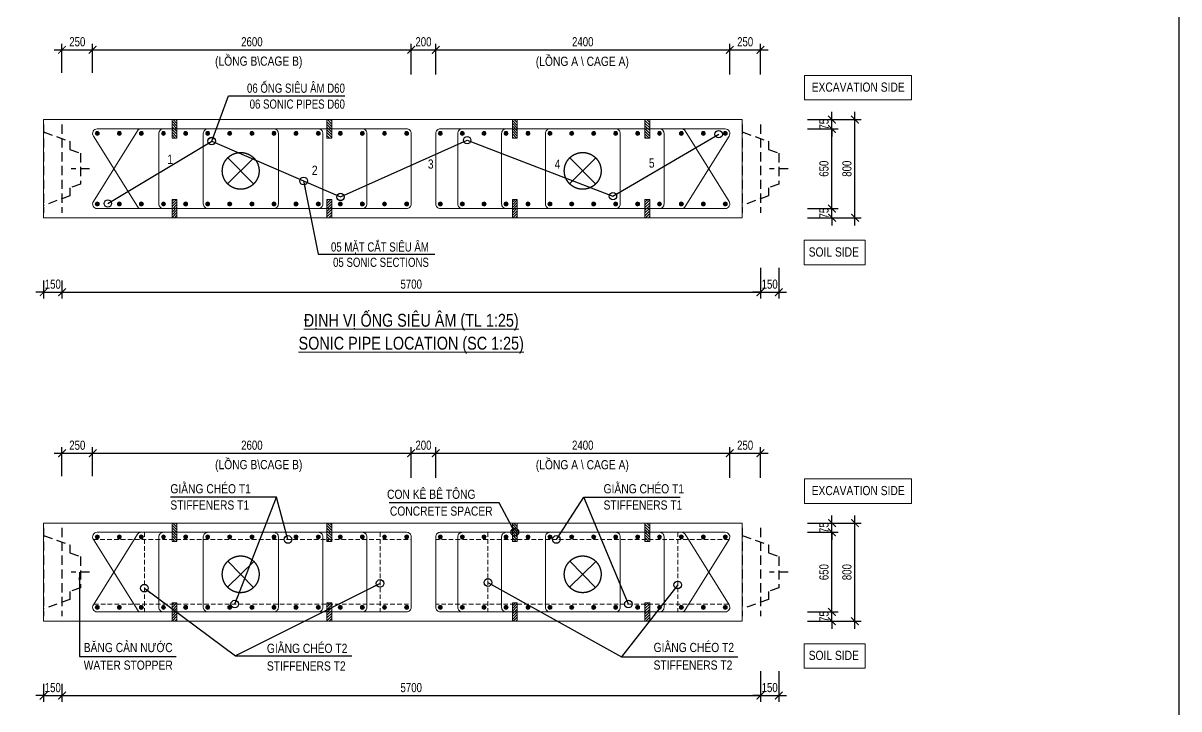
# Model space of a CAD drawing. Header units: millimetres. Extents: x 2746337 to 7547699, y -363432 to 15720.
# Drawn here: x 3880256 to 3917982, y -32182 to -9813 of the extents above; entities that cross this region are included whole.
import ezdxf
from ezdxf.enums import TextEntityAlignment as Align

# ---------------------------------------------------------------- set-up
doc = ezdxf.new("R2010")
doc.units = ezdxf.units.MM
doc.header["$LTSCALE"] = 1200
doc.header["$PDMODE"] = 3
doc.linetypes.add('CENTER', pattern=[2, 1.25, -0.25, 0.25, -0.25])
doc.linetypes.add('HIDDEN', pattern=[0.375, 0.25, -0.125])
for name, color, linetype, lineweight in [('5', 5, 'Continuous', 13), ('BOUND', 3, 'Continuous', 20), ('CWS', 8, 'HIDDEN', 9), ('ENOTE', 2, 'Continuous', 15), ('GRID', 74, 'CENTER', 15), ('K-THUOC', 1, 'Continuous', 18), ('LEADER', 8, 'Continuous', 9), ('MCT', 6, 'Continuous', 20), ('PIPE60', 1, 'Continuous', 25), ('T2HI', 4, 'HIDDEN', 13), ('TEXTMA', 2, 'Continuous', 13), ('TEXTVN', 2, 'Continuous', 20), ('TIE', 4, 'Continuous', 13)]:
    doc.layers.add(name, color=color, linetype=linetype, lineweight=lineweight)
for name, color, linetype in [('CDC.04.HIDDEN', 8, 'HIDDEN'), ('CDC.11.NOTE', 8, 'Continuous'), ('MCSA', 5, 'HIDDEN'), ('MIE', 5, 'HIDDEN')]:
    doc.layers.add(name, color=color, linetype=linetype)
doc.styles.add('DB_Arial', font='arial.ttf', dxfattribs={"width": 0.8})
doc.styles.add('SMTEXT', font='arial.ttf', dxfattribs={"width": 0.75})
doc.dimstyles.new('BSV1-100', dxfattribs={"dimtxt": 300, "dimasz": 250, "dimexe": 200, "dimexo": 0, "dimgap": 108, "dimtad": 1, "dimdec": 0, "dimdsep": 46, "dimtxsty": 'SMTEXT', "dimblk": 'ARCHTICK', "dimcen": 100, "dimdle": 250, "dimclrd": 256, "dimclre": 256, "dimclrt": 1, "dimadec": 0, "dimazin": 0, "dimtfac": 1, "dimtdec": 0, "dimtix": 1, "dimtmove": 2, "dimatfit": 3, "dimfxl": 720, "dimfxlon": 1, "dimtolj": 1, "dimtzin": 0, "dimarcsym": 0})
doc.dimstyles.new('BSV25', dxfattribs={"dimtxt": 300, "dimasz": 250, "dimexe": 200, "dimexo": 0, "dimgap": 108, "dimtad": 1, "dimdec": 0, "dimlfac": 0.25, "dimdsep": 46, "dimtxsty": 'SMTEXT', "dimblk": 'ARCHTICK', "dimcen": 100, "dimdle": 250, "dimclrd": 256, "dimclre": 256, "dimclrt": 2, "dimadec": 0, "dimazin": 0, "dimtfac": 1, "dimtdec": 0, "dimtix": 1, "dimtmove": 2, "dimatfit": 3, "dimfxl": 800, "dimfxlon": 1, "dimtolj": 1, "dimtzin": 0, "dimarcsym": 0})

# ---------------------------------------------------------------- blocks, each defined once
blk = doc.blocks.new('cws800')
at = {"layer": 'CDC.04.HIDDEN'}
for p, q in [((-600, 1440), (-600, -1440)), ((0, 1440), (0, -1440))]:
    blk.add_line(p, q, dxfattribs=at)
for points in [[(0, 1200), (-860, 888), (-860, 627), (-1200, 507), (-1200, -507), (-860, -627), (-860, -888), (0, -1200)], [(-1500, 0), (-900, 0)]]:
    blk.add_lwpolyline(points, dxfattribs=at)
blk = doc.blocks.new('mct1')
at = {"lineweight": 9}
h = blk.add_hatch(color=256, dxfattribs=at)
h.dxf.hatch_style = 1
h.paths.add_polyline_path([(-16, 0, 1), (16, 0, 1)])
blk.add_circle((0, 0), 16, dxfattribs=at)
blk = doc.blocks.new('_ArchTick')
at = {"color": 0, "linetype": 'ByBlock', "const_width": 0.15}
blk.add_lwpolyline([(-0.5, -0.5), (0.5, 0.5)], dxfattribs=at)
blk = doc.blocks.new('*D2796')
at = {"layer": 'Defpoints', "color": 0, "transparency": 16777216}
for p in [(3903724, -12962), (3907408, -12962), (3903724, -16162)]:
    blk.add_point(p, dxfattribs=at)
at = {"layer": 'K-THUOC', "lineweight": -2, "transparency": 16777216}
for p, q in [((3907408, -16412), (3907408, -12712)), ((3906608, -12962), (3907608, -12962)), ((3906608, -16162), (3907608, -16162))]:
    blk.add_line(p, q, dxfattribs=at)
at = {"layer": 'K-THUOC', "lineweight": -2, "transparency": 16777216, "xscale": 250, "yscale": 250, "zscale": 250}
for p, rotation in [((3907408, -12962), 90), ((3907408, -16162), 270)]:
    blk.add_blockref('_ArchTick', p, dxfattribs=dict(at, rotation=rotation))
at = {"layer": 'K-THUOC', "color": 2, "transparency": 16777216, "insert": (3907147, -14562), "char_height": 300, "attachment_point": 5, "rotation": 90, "style": 'SMTEXT'}
blk.add_mtext('\\A1;800', dxfattribs=at)
blk = doc.blocks.new('*D2797')
at = {"layer": 'Defpoints', "color": 0, "transparency": 16777216}
for p in [(3903724, -15862), (3903724, -16162), (3906658, -15862)]:
    blk.add_point(p, dxfattribs=at)
at = {"layer": 'K-THUOC', "lineweight": -2, "transparency": 16777216}
for p, q in [((3906658, -15862), (3906658, -15612)), ((3905858, -15862), (3906858, -15862)), ((3905858, -16162), (3906858, -16162)), ((3906658, -16162), (3906658, -15862)), ((3906658, -16162), (3906658, -16412))]:
    blk.add_line(p, q, dxfattribs=at)
at = {"layer": 'K-THUOC', "lineweight": -2, "transparency": 16777216, "xscale": 250, "yscale": 250, "zscale": 250}
for p, rotation in [((3906658, -15862), 270), ((3906658, -16162), 90)]:
    blk.add_blockref('_ArchTick', p, dxfattribs=dict(at, rotation=rotation))
at = {"layer": 'K-THUOC', "color": 2, "transparency": 16777216, "insert": (3906398, -16012), "char_height": 300, "attachment_point": 5, "rotation": 90, "style": 'SMTEXT'}
blk.add_mtext('\\A1;75', dxfattribs=at)
blk = doc.blocks.new('*D2798')
at = {"layer": 'Defpoints', "color": 0, "transparency": 16777216}
for p in [(3903724, -13262), (3906658, -13262), (3903724, -15862)]:
    blk.add_point(p, dxfattribs=at)
at = {"layer": 'K-THUOC', "lineweight": -2, "transparency": 16777216}
for p, q in [((3906658, -16112), (3906658, -13012)), ((3905858, -13262), (3906858, -13262)), ((3905858, -15862), (3906858, -15862))]:
    blk.add_line(p, q, dxfattribs=at)
at = {"layer": 'K-THUOC', "lineweight": -2, "transparency": 16777216, "xscale": 250, "yscale": 250, "zscale": 250}
for p, rotation in [((3906658, -13262), 90), ((3906658, -15862), 270)]:
    blk.add_blockref('_ArchTick', p, dxfattribs=dict(at, rotation=rotation))
at = {"layer": 'K-THUOC', "color": 2, "transparency": 16777216, "insert": (3906397, -14562), "char_height": 300, "attachment_point": 5, "rotation": 90, "style": 'SMTEXT'}
blk.add_mtext('\\A1;650', dxfattribs=at)
blk = doc.blocks.new('*D2799')
at = {"layer": 'Defpoints', "color": 0, "transparency": 16777216}
for p in [(3903724, -12962), (3906658, -12962), (3903724, -13262)]:
    blk.add_point(p, dxfattribs=at)
at = {"layer": 'K-THUOC', "lineweight": -2, "transparency": 16777216}
for p, q in [((3906658, -12962), (3906658, -12712)), ((3905858, -12962), (3906858, -12962)), ((3906658, -13262), (3906658, -12962)), ((3905858, -13262), (3906858, -13262)), ((3906658, -13262), (3906658, -13512))]:
    blk.add_line(p, q, dxfattribs=at)
at = {"layer": 'K-THUOC', "lineweight": -2, "transparency": 16777216, "xscale": 250, "yscale": 250, "zscale": 250}
for p, rotation in [((3906658, -12962), 270), ((3906658, -13262), 90)]:
    blk.add_blockref('_ArchTick', p, dxfattribs=dict(at, rotation=rotation))
at = {"layer": 'K-THUOC', "color": 2, "transparency": 16777216, "insert": (3906398, -13112), "char_height": 300, "attachment_point": 5, "rotation": 90, "style": 'SMTEXT'}
blk.add_mtext('\\A1;75', dxfattribs=at)
blk = doc.blocks.new('sp')
at = {"layer": '5', "lineweight": 20}
h = blk.add_hatch(dxfattribs=at)
h.set_pattern_fill('ANSI31', color=256, scale=500)
h.set_pattern_definition([(45, (0, 0), (-44.194, 44.194), [])])
h.paths.add_polyline_path([(80, 300), (-80, 300), (-80, -300), (80, -300)])
blk.add_lwpolyline([(-80, -300), (80, -300), (80, 300), (-80, 300)], close=True, dxfattribs=at)
blk = doc.blocks.new('tremie')
at = {"layer": 'MIE', "color": 74, "ltscale": 1000}
for p, q in [((424, -424), (-424, 424)), ((424, 424), (-424, -424))]:
    blk.add_line(p, q, dxfattribs=at)
at = {"layer": 'MIE', "ltscale": 500}
blk.add_circle((0, 0), 600, dxfattribs=at)
blk = doc.blocks.new('*D2800')
at = {"layer": 'Defpoints', "color": 0, "transparency": 16777216}
for p in [(3880924, -18207), (3881524, -18207), (3881524, -18591)]:
    blk.add_point(p, dxfattribs=at)
at = {"layer": 'K-THUOC', "lineweight": -2, "transparency": 16777216}
for p, q in [((3880924, -18207), (3880924, -18791)), ((3881524, -18207), (3881524, -18791)), ((3880924, -18591), (3880674, -18591)), ((3880924, -18591), (3881524, -18591)), ((3881524, -18591), (3881774, -18591))]:
    blk.add_line(p, q, dxfattribs=at)
at = {"layer": 'K-THUOC', "lineweight": -2, "transparency": 16777216, "xscale": 250, "yscale": 250, "zscale": 250}
blk.add_blockref('_ArchTick', (3880924, -18591), dxfattribs=at)
at = {"layer": 'K-THUOC', "lineweight": -2, "transparency": 16777216, "xscale": 250, "yscale": 250, "zscale": 250, "rotation": 180}
blk.add_blockref('_ArchTick', (3881524, -18591), dxfattribs=at)
at = {"layer": 'K-THUOC', "color": 2, "transparency": 16777216, "insert": (3881224, -18329), "char_height": 300, "attachment_point": 5, "style": 'SMTEXT'}
blk.add_mtext('\\A1;150', dxfattribs=at)
blk = doc.blocks.new('*D2801')
at = {"layer": 'Defpoints', "color": 0, "transparency": 16777216}
for p in [(3882524, -10685), (3881524, -11435), (3882524, -11435)]:
    blk.add_point(p, dxfattribs=at)
at = {"layer": 'K-THUOC', "lineweight": -2, "transparency": 16777216}
for p, q in [((3881524, -11435), (3881524, -10485)), ((3882524, -11435), (3882524, -10485)), ((3881274, -10685), (3882774, -10685))]:
    blk.add_line(p, q, dxfattribs=at)
at = {"layer": 'K-THUOC', "lineweight": -2, "transparency": 16777216, "xscale": 250, "yscale": 250, "zscale": 250, "rotation": 180}
blk.add_blockref('_ArchTick', (3881524, -10685), dxfattribs=at)
at = {"layer": 'K-THUOC', "lineweight": -2, "transparency": 16777216, "xscale": 250, "yscale": 250, "zscale": 250}
blk.add_blockref('_ArchTick', (3882524, -10685), dxfattribs=at)
at = {"layer": 'K-THUOC', "color": 2, "transparency": 16777216, "insert": (3882024, -10423), "char_height": 300, "attachment_point": 5, "style": 'SMTEXT'}
blk.add_mtext('\\A1;250', dxfattribs=at)
blk = doc.blocks.new('*D2802')
at = {"layer": 'Defpoints', "color": 0, "transparency": 16777216}
for p in [(3892923, -10685), (3882524, -11435), (3892923, -13412)]:
    blk.add_point(p, dxfattribs=at)
at = {"layer": 'K-THUOC', "lineweight": -2, "transparency": 16777216}
for p, q in [((3882524, -11435), (3882524, -10485)), ((3892923, -11485), (3892923, -10485)), ((3882274, -10685), (3893173, -10685))]:
    blk.add_line(p, q, dxfattribs=at)
at = {"layer": 'K-THUOC', "lineweight": -2, "transparency": 16777216, "xscale": 250, "yscale": 250, "zscale": 250, "rotation": 180}
blk.add_blockref('_ArchTick', (3882524, -10685), dxfattribs=at)
at = {"layer": 'K-THUOC', "lineweight": -2, "transparency": 16777216, "xscale": 250, "yscale": 250, "zscale": 250}
blk.add_blockref('_ArchTick', (3892923, -10685), dxfattribs=at)
at = {"layer": 'K-THUOC', "color": 2, "transparency": 16777216, "insert": (3887723, -10423), "char_height": 300, "attachment_point": 5, "style": 'SMTEXT'}
blk.add_mtext('\\A1;2600', dxfattribs=at)
blk = doc.blocks.new('*D2803')
at = {"layer": 'Defpoints', "color": 0, "transparency": 16777216}
for p in [(3893723, -10685), (3892923, -13412), (3893723, -13412)]:
    blk.add_point(p, dxfattribs=at)
at = {"layer": 'K-THUOC', "lineweight": -2, "transparency": 16777216}
for p, q in [((3892923, -11485), (3892923, -10485)), ((3893723, -11485), (3893723, -10485)), ((3892673, -10685), (3893973, -10685))]:
    blk.add_line(p, q, dxfattribs=at)
at = {"layer": 'K-THUOC', "lineweight": -2, "transparency": 16777216, "xscale": 250, "yscale": 250, "zscale": 250, "rotation": 180}
blk.add_blockref('_ArchTick', (3892923, -10685), dxfattribs=at)
at = {"layer": 'K-THUOC', "lineweight": -2, "transparency": 16777216, "xscale": 250, "yscale": 250, "zscale": 250}
blk.add_blockref('_ArchTick', (3893723, -10685), dxfattribs=at)
at = {"layer": 'K-THUOC', "color": 2, "transparency": 16777216, "insert": (3893323, -10423), "char_height": 300, "attachment_point": 5, "style": 'SMTEXT'}
blk.add_mtext('\\A1;200', dxfattribs=at)
blk = doc.blocks.new('*D2804')
at = {"layer": 'Defpoints', "color": 0, "transparency": 16777216}
for p in [(3903324, -10685), (3893723, -13412), (3903324, -13412)]:
    blk.add_point(p, dxfattribs=at)
at = {"layer": 'K-THUOC', "lineweight": -2, "transparency": 16777216}
for p, q in [((3893723, -11485), (3893723, -10485)), ((3903324, -11485), (3903324, -10485)), ((3893473, -10685), (3903574, -10685))]:
    blk.add_line(p, q, dxfattribs=at)
at = {"layer": 'K-THUOC', "lineweight": -2, "transparency": 16777216, "xscale": 250, "yscale": 250, "zscale": 250, "rotation": 180}
blk.add_blockref('_ArchTick', (3893723, -10685), dxfattribs=at)
at = {"layer": 'K-THUOC', "lineweight": -2, "transparency": 16777216, "xscale": 250, "yscale": 250, "zscale": 250}
blk.add_blockref('_ArchTick', (3903324, -10685), dxfattribs=at)
at = {"layer": 'K-THUOC', "color": 2, "transparency": 16777216, "insert": (3898523, -10423), "char_height": 300, "attachment_point": 5, "style": 'SMTEXT'}
blk.add_mtext('\\A1;2400', dxfattribs=at)
blk = doc.blocks.new('*D2805')
at = {"layer": 'Defpoints', "color": 0, "transparency": 16777216}
for p in [(3904324, -10685), (3904324, -13122), (3903324, -13412)]:
    blk.add_point(p, dxfattribs=at)
at = {"layer": 'K-THUOC', "lineweight": -2, "transparency": 16777216}
for p, q in [((3903324, -11485), (3903324, -10485)), ((3904324, -11485), (3904324, -10485)), ((3903074, -10685), (3904574, -10685))]:
    blk.add_line(p, q, dxfattribs=at)
at = {"layer": 'K-THUOC', "lineweight": -2, "transparency": 16777216, "xscale": 250, "yscale": 250, "zscale": 250, "rotation": 180}
blk.add_blockref('_ArchTick', (3903324, -10685), dxfattribs=at)
at = {"layer": 'K-THUOC', "lineweight": -2, "transparency": 16777216, "xscale": 250, "yscale": 250, "zscale": 250}
blk.add_blockref('_ArchTick', (3904324, -10685), dxfattribs=at)
at = {"layer": 'K-THUOC', "color": 2, "transparency": 16777216, "insert": (3903824, -10423), "char_height": 300, "attachment_point": 5, "style": 'SMTEXT'}
blk.add_mtext('\\A1;250', dxfattribs=at)
blk = doc.blocks.new('*D2806')
at = {"layer": 'Defpoints', "color": 0, "transparency": 16777216}
for p in [(3904324, -16002), (3881524, -18207), (3904324, -18591)]:
    blk.add_point(p, dxfattribs=at)
at = {"layer": 'K-THUOC', "lineweight": -2, "transparency": 16777216}
for p, q in [((3904324, -17791), (3904324, -18791)), ((3881524, -18207), (3881524, -18791)), ((3881274, -18591), (3904574, -18591))]:
    blk.add_line(p, q, dxfattribs=at)
at = {"layer": 'K-THUOC', "lineweight": -2, "transparency": 16777216, "xscale": 250, "yscale": 250, "zscale": 250, "rotation": 180}
blk.add_blockref('_ArchTick', (3881524, -18591), dxfattribs=at)
at = {"layer": 'K-THUOC', "lineweight": -2, "transparency": 16777216, "xscale": 250, "yscale": 250, "zscale": 250}
blk.add_blockref('_ArchTick', (3904324, -18591), dxfattribs=at)
at = {"layer": 'K-THUOC', "color": 2, "transparency": 16777216, "insert": (3892924, -18329), "char_height": 300, "attachment_point": 5, "style": 'SMTEXT'}
blk.add_mtext('\\A1;5700', dxfattribs=at)
blk = doc.blocks.new('*D2807')
at = {"layer": 'Defpoints', "color": 0, "transparency": 16777216}
for p in [(3904924, -15069), (3904324, -16002), (3904924, -18591)]:
    blk.add_point(p, dxfattribs=at)
at = {"layer": 'K-THUOC', "lineweight": -2, "transparency": 16777216}
for p, q in [((3904324, -17791), (3904324, -18791)), ((3904924, -17791), (3904924, -18791)), ((3904324, -18591), (3904074, -18591)), ((3904324, -18591), (3904924, -18591)), ((3904924, -18591), (3905174, -18591))]:
    blk.add_line(p, q, dxfattribs=at)
at = {"layer": 'K-THUOC', "lineweight": -2, "transparency": 16777216, "xscale": 250, "yscale": 250, "zscale": 250}
blk.add_blockref('_ArchTick', (3904324, -18591), dxfattribs=at)
at = {"layer": 'K-THUOC', "lineweight": -2, "transparency": 16777216, "xscale": 250, "yscale": 250, "zscale": 250, "rotation": 180}
blk.add_blockref('_ArchTick', (3904924, -18591), dxfattribs=at)
at = {"layer": 'K-THUOC', "color": 2, "transparency": 16777216, "insert": (3904624, -18329), "char_height": 300, "attachment_point": 5, "style": 'SMTEXT'}
blk.add_mtext('\\A1;150', dxfattribs=at)
blk = doc.blocks.new('*D2810')
at = {"layer": 'Defpoints', "color": 0, "transparency": 16777216}
for p in [(3903724, -26122), (3907408, -26122), (3903724, -29322)]:
    blk.add_point(p, dxfattribs=at)
at = {"layer": 'K-THUOC', "lineweight": -2, "transparency": 16777216}
for p, q in [((3907408, -29572), (3907408, -25872)), ((3906608, -26122), (3907608, -26122)), ((3906608, -29322), (3907608, -29322))]:
    blk.add_line(p, q, dxfattribs=at)
at = {"layer": 'K-THUOC', "lineweight": -2, "transparency": 16777216, "xscale": 250, "yscale": 250, "zscale": 250}
for p, rotation in [((3907408, -26122), 90), ((3907408, -29322), 270)]:
    blk.add_blockref('_ArchTick', p, dxfattribs=dict(at, rotation=rotation))
at = {"layer": 'K-THUOC', "color": 2, "transparency": 16777216, "insert": (3907147, -27722), "char_height": 300, "attachment_point": 5, "rotation": 90, "style": 'SMTEXT'}
blk.add_mtext('\\A1;800', dxfattribs=at)
blk = doc.blocks.new('*D2811')
at = {"layer": 'Defpoints', "color": 0, "transparency": 16777216}
for p in [(3903724, -29022), (3906658, -29022), (3903724, -29322)]:
    blk.add_point(p, dxfattribs=at)
at = {"layer": 'K-THUOC', "lineweight": -2, "transparency": 16777216}
for p, q in [((3905858, -29022), (3906858, -29022)), ((3906658, -29022), (3906658, -28772)), ((3906658, -29322), (3906658, -29022)), ((3905858, -29322), (3906858, -29322)), ((3906658, -29322), (3906658, -29572))]:
    blk.add_line(p, q, dxfattribs=at)
at = {"layer": 'K-THUOC', "lineweight": -2, "transparency": 16777216, "xscale": 250, "yscale": 250, "zscale": 250}
for p, rotation in [((3906658, -29022), 270), ((3906658, -29322), 90)]:
    blk.add_blockref('_ArchTick', p, dxfattribs=dict(at, rotation=rotation))
at = {"layer": 'K-THUOC', "color": 2, "transparency": 16777216, "insert": (3906398, -29172), "char_height": 300, "attachment_point": 5, "rotation": 90, "style": 'SMTEXT'}
blk.add_mtext('\\A1;75', dxfattribs=at)
blk = doc.blocks.new('*D2812')
at = {"layer": 'Defpoints', "color": 0, "transparency": 16777216}
for p in [(3903724, -26422), (3906658, -26422), (3903724, -29022)]:
    blk.add_point(p, dxfattribs=at)
at = {"layer": 'K-THUOC', "lineweight": -2, "transparency": 16777216}
for p, q in [((3906658, -29272), (3906658, -26172)), ((3905858, -26422), (3906858, -26422)), ((3905858, -29022), (3906858, -29022))]:
    blk.add_line(p, q, dxfattribs=at)
at = {"layer": 'K-THUOC', "lineweight": -2, "transparency": 16777216, "xscale": 250, "yscale": 250, "zscale": 250}
for p, rotation in [((3906658, -26422), 90), ((3906658, -29022), 270)]:
    blk.add_blockref('_ArchTick', p, dxfattribs=dict(at, rotation=rotation))
at = {"layer": 'K-THUOC', "color": 2, "transparency": 16777216, "insert": (3906397, -27722), "char_height": 300, "attachment_point": 5, "rotation": 90, "style": 'SMTEXT'}
blk.add_mtext('\\A1;650', dxfattribs=at)
blk = doc.blocks.new('*D2813')
at = {"layer": 'Defpoints', "color": 0, "transparency": 16777216}
for p in [(3903724, -26122), (3906658, -26122), (3903724, -26422)]:
    blk.add_point(p, dxfattribs=at)
at = {"layer": 'K-THUOC', "lineweight": -2, "transparency": 16777216}
for p, q in [((3906658, -26122), (3906658, -25872)), ((3905858, -26122), (3906858, -26122)), ((3906658, -26422), (3906658, -26122)), ((3905858, -26422), (3906858, -26422)), ((3906658, -26422), (3906658, -26672))]:
    blk.add_line(p, q, dxfattribs=at)
at = {"layer": 'K-THUOC', "lineweight": -2, "transparency": 16777216, "xscale": 250, "yscale": 250, "zscale": 250}
for p, rotation in [((3906658, -26122), 270), ((3906658, -26422), 90)]:
    blk.add_blockref('_ArchTick', p, dxfattribs=dict(at, rotation=rotation))
at = {"layer": 'K-THUOC', "color": 2, "transparency": 16777216, "insert": (3906398, -26272), "char_height": 300, "attachment_point": 5, "rotation": 90, "style": 'SMTEXT'}
blk.add_mtext('\\A1;75', dxfattribs=at)
blk = doc.blocks.new('*D2814')
at = {"layer": 'Defpoints', "color": 0, "transparency": 16777216}
for p in [(3880924, -31367), (3881524, -31367), (3881524, -31750)]:
    blk.add_point(p, dxfattribs=at)
at = {"layer": 'K-THUOC', "lineweight": -2, "transparency": 16777216}
for p, q in [((3880924, -31367), (3880924, -31950)), ((3881524, -31367), (3881524, -31950)), ((3880924, -31750), (3880674, -31750)), ((3880924, -31750), (3881524, -31750)), ((3881524, -31750), (3881774, -31750))]:
    blk.add_line(p, q, dxfattribs=at)
at = {"layer": 'K-THUOC', "lineweight": -2, "transparency": 16777216, "xscale": 250, "yscale": 250, "zscale": 250}
blk.add_blockref('_ArchTick', (3880924, -31750), dxfattribs=at)
at = {"layer": 'K-THUOC', "lineweight": -2, "transparency": 16777216, "xscale": 250, "yscale": 250, "zscale": 250, "rotation": 180}
blk.add_blockref('_ArchTick', (3881524, -31750), dxfattribs=at)
at = {"layer": 'K-THUOC', "color": 2, "transparency": 16777216, "insert": (3881224, -31489), "char_height": 300, "attachment_point": 5, "style": 'SMTEXT'}
blk.add_mtext('\\A1;150', dxfattribs=at)
blk = doc.blocks.new('*D2815')
at = {"layer": 'Defpoints', "color": 0, "transparency": 16777216}
for p in [(3882524, -23844), (3881524, -24594), (3882524, -24594)]:
    blk.add_point(p, dxfattribs=at)
at = {"layer": 'K-THUOC', "lineweight": -2, "transparency": 16777216}
for p, q in [((3881524, -24594), (3881524, -23644)), ((3882524, -24594), (3882524, -23644)), ((3881274, -23844), (3882774, -23844))]:
    blk.add_line(p, q, dxfattribs=at)
at = {"layer": 'K-THUOC', "lineweight": -2, "transparency": 16777216, "xscale": 250, "yscale": 250, "zscale": 250, "rotation": 180}
blk.add_blockref('_ArchTick', (3881524, -23844), dxfattribs=at)
at = {"layer": 'K-THUOC', "lineweight": -2, "transparency": 16777216, "xscale": 250, "yscale": 250, "zscale": 250}
blk.add_blockref('_ArchTick', (3882524, -23844), dxfattribs=at)
at = {"layer": 'K-THUOC', "color": 2, "transparency": 16777216, "insert": (3882024, -23583), "char_height": 300, "attachment_point": 5, "style": 'SMTEXT'}
blk.add_mtext('\\A1;250', dxfattribs=at)
blk = doc.blocks.new('*D2816')
at = {"layer": 'Defpoints', "color": 0, "transparency": 16777216}
for p in [(3892923, -23844), (3882524, -24594), (3892923, -26572)]:
    blk.add_point(p, dxfattribs=at)
at = {"layer": 'K-THUOC', "lineweight": -2, "transparency": 16777216}
for p, q in [((3882524, -24594), (3882524, -23644)), ((3892923, -24644), (3892923, -23644)), ((3882274, -23844), (3893173, -23844))]:
    blk.add_line(p, q, dxfattribs=at)
at = {"layer": 'K-THUOC', "lineweight": -2, "transparency": 16777216, "xscale": 250, "yscale": 250, "zscale": 250, "rotation": 180}
blk.add_blockref('_ArchTick', (3882524, -23844), dxfattribs=at)
at = {"layer": 'K-THUOC', "lineweight": -2, "transparency": 16777216, "xscale": 250, "yscale": 250, "zscale": 250}
blk.add_blockref('_ArchTick', (3892923, -23844), dxfattribs=at)
at = {"layer": 'K-THUOC', "color": 2, "transparency": 16777216, "insert": (3887723, -23583), "char_height": 300, "attachment_point": 5, "style": 'SMTEXT'}
blk.add_mtext('\\A1;2600', dxfattribs=at)
blk = doc.blocks.new('*D2817')
at = {"layer": 'Defpoints', "color": 0, "transparency": 16777216}
for p in [(3893723, -23844), (3892923, -26572), (3893723, -26572)]:
    blk.add_point(p, dxfattribs=at)
at = {"layer": 'K-THUOC', "lineweight": -2, "transparency": 16777216}
for p, q in [((3892923, -24644), (3892923, -23644)), ((3893723, -24644), (3893723, -23644)), ((3892673, -23844), (3893973, -23844))]:
    blk.add_line(p, q, dxfattribs=at)
at = {"layer": 'K-THUOC', "lineweight": -2, "transparency": 16777216, "xscale": 250, "yscale": 250, "zscale": 250, "rotation": 180}
blk.add_blockref('_ArchTick', (3892923, -23844), dxfattribs=at)
at = {"layer": 'K-THUOC', "lineweight": -2, "transparency": 16777216, "xscale": 250, "yscale": 250, "zscale": 250}
blk.add_blockref('_ArchTick', (3893723, -23844), dxfattribs=at)
at = {"layer": 'K-THUOC', "color": 2, "transparency": 16777216, "insert": (3893323, -23583), "char_height": 300, "attachment_point": 5, "style": 'SMTEXT'}
blk.add_mtext('\\A1;200', dxfattribs=at)
blk = doc.blocks.new('*D2818')
at = {"layer": 'Defpoints', "color": 0, "transparency": 16777216}
for p in [(3903324, -23844), (3893723, -26572), (3903324, -26572)]:
    blk.add_point(p, dxfattribs=at)
at = {"layer": 'K-THUOC', "lineweight": -2, "transparency": 16777216}
for p, q in [((3893723, -24644), (3893723, -23644)), ((3903324, -24644), (3903324, -23644)), ((3893473, -23844), (3903574, -23844))]:
    blk.add_line(p, q, dxfattribs=at)
at = {"layer": 'K-THUOC', "lineweight": -2, "transparency": 16777216, "xscale": 250, "yscale": 250, "zscale": 250, "rotation": 180}
blk.add_blockref('_ArchTick', (3893723, -23844), dxfattribs=at)
at = {"layer": 'K-THUOC', "lineweight": -2, "transparency": 16777216, "xscale": 250, "yscale": 250, "zscale": 250}
blk.add_blockref('_ArchTick', (3903324, -23844), dxfattribs=at)
at = {"layer": 'K-THUOC', "color": 2, "transparency": 16777216, "insert": (3898523, -23583), "char_height": 300, "attachment_point": 5, "style": 'SMTEXT'}
blk.add_mtext('\\A1;2400', dxfattribs=at)
blk = doc.blocks.new('*D2819')
at = {"layer": 'Defpoints', "color": 0, "transparency": 16777216}
for p in [(3904324, -23844), (3904324, -26281), (3903324, -26572)]:
    blk.add_point(p, dxfattribs=at)
at = {"layer": 'K-THUOC', "lineweight": -2, "transparency": 16777216}
for p, q in [((3903324, -24644), (3903324, -23644)), ((3904324, -24644), (3904324, -23644)), ((3903074, -23844), (3904574, -23844))]:
    blk.add_line(p, q, dxfattribs=at)
at = {"layer": 'K-THUOC', "lineweight": -2, "transparency": 16777216, "xscale": 250, "yscale": 250, "zscale": 250, "rotation": 180}
blk.add_blockref('_ArchTick', (3903324, -23844), dxfattribs=at)
at = {"layer": 'K-THUOC', "lineweight": -2, "transparency": 16777216, "xscale": 250, "yscale": 250, "zscale": 250}
blk.add_blockref('_ArchTick', (3904324, -23844), dxfattribs=at)
at = {"layer": 'K-THUOC', "color": 2, "transparency": 16777216, "insert": (3903824, -23583), "char_height": 300, "attachment_point": 5, "style": 'SMTEXT'}
blk.add_mtext('\\A1;250', dxfattribs=at)
blk = doc.blocks.new('*D2820')
at = {"layer": 'Defpoints', "color": 0, "transparency": 16777216}
for p in [(3904324, -29162), (3881524, -31367), (3904324, -31750)]:
    blk.add_point(p, dxfattribs=at)
at = {"layer": 'K-THUOC', "lineweight": -2, "transparency": 16777216}
for p, q in [((3904324, -30950), (3904324, -31950)), ((3881524, -31367), (3881524, -31950)), ((3881274, -31750), (3904574, -31750))]:
    blk.add_line(p, q, dxfattribs=at)
at = {"layer": 'K-THUOC', "lineweight": -2, "transparency": 16777216, "xscale": 250, "yscale": 250, "zscale": 250, "rotation": 180}
blk.add_blockref('_ArchTick', (3881524, -31750), dxfattribs=at)
at = {"layer": 'K-THUOC', "lineweight": -2, "transparency": 16777216, "xscale": 250, "yscale": 250, "zscale": 250}
blk.add_blockref('_ArchTick', (3904324, -31750), dxfattribs=at)
at = {"layer": 'K-THUOC', "color": 2, "transparency": 16777216, "insert": (3892924, -31489), "char_height": 300, "attachment_point": 5, "style": 'SMTEXT'}
blk.add_mtext('\\A1;5700', dxfattribs=at)
blk = doc.blocks.new('*D2821')
at = {"layer": 'Defpoints', "color": 0, "transparency": 16777216}
for p in [(3904924, -28229), (3904324, -29162), (3904924, -31750)]:
    blk.add_point(p, dxfattribs=at)
at = {"layer": 'K-THUOC', "lineweight": -2, "transparency": 16777216}
for p, q in [((3904324, -30950), (3904324, -31950)), ((3904924, -30950), (3904924, -31950)), ((3904324, -31750), (3904074, -31750)), ((3904324, -31750), (3904924, -31750)), ((3904924, -31750), (3905174, -31750))]:
    blk.add_line(p, q, dxfattribs=at)
at = {"layer": 'K-THUOC', "lineweight": -2, "transparency": 16777216, "xscale": 250, "yscale": 250, "zscale": 250}
blk.add_blockref('_ArchTick', (3904324, -31750), dxfattribs=at)
at = {"layer": 'K-THUOC', "lineweight": -2, "transparency": 16777216, "xscale": 250, "yscale": 250, "zscale": 250, "rotation": 180}
blk.add_blockref('_ArchTick', (3904924, -31750), dxfattribs=at)
at = {"layer": 'K-THUOC', "color": 2, "transparency": 16777216, "insert": (3904624, -31489), "char_height": 300, "attachment_point": 5, "style": 'SMTEXT'}
blk.add_mtext('\\A1;150', dxfattribs=at)

msp = doc.modelspace()

# ---------------------------------------------------------------- linework, layer by layer
msp.add_lwpolyline([(3756790.5, 9128.3), (3917981.9, 9128.3), (3917981.9, -68024), (3756790.5, -68024)], close=True)
at = {"layer": 'BOUND'}
for points in [[(3903724, -12961.8), (3880924, -12961.8), (3880924, -16161.8), (3903724, -16161.8)], [(3903724, -26121.6), (3880924, -26121.6), (3880924, -29321.6), (3903724, -29321.6)]]:
    msp.add_lwpolyline(points, close=True, dxfattribs=at)
at = {"layer": 'ENOTE'}
for points in [[(3905756, -11519.3), (3909256, -11519.3), (3909256, -12319.3), (3905756, -12319.3)], [(3905745.4, -16895.8), (3907745.4, -16895.8), (3907745.4, -17695.8), (3905745.4, -17695.8)], [(3905756, -24679), (3909256, -24679), (3909256, -25479), (3905756, -25479)], [(3905745.4, -30055.6), (3907745.4, -30055.6), (3907745.4, -30855.6), (3905745.4, -30855.6)]]:
    msp.add_lwpolyline(points, close=True, dxfattribs=at)
at = {"layer": 'MCSA', "color": 5, "ltscale": 1000}
for points in [[(3894748.7, -13628.9), (3899509.5, -15456.8), (3902959.7, -13437.6)], [(3883020.1, -15695.9), (3886410.3, -13660.7), (3890615.3, -15483.9), (3894748.7, -13628.9)]]:
    msp.add_lwpolyline(points, dxfattribs=at)
at = {"layer": 'PIPE60'}
for centre in [(3886410.3, -13660.7), (3894748.7, -13628.9), (3902959.7, -13437.6), (3890615.3, -15483.9), (3899509.5, -15456.8), (3883020.1, -15695.9)]:
    msp.add_circle(centre, 120, dxfattribs=at)
at = {"layer": 'T2HI', "color": 1, "ltscale": 0.5}
for p, q in [((3882550.5, -26656.7), (3892921.3, -26656.7)), ((3884215, -26421.6), (3884215, -29021.6)), ((3891908.6, -26421.6), (3891908.6, -29021.6)), ((3903297.5, -26656.7), (3893724.1, -26656.7)), ((3895428, -26421.6), (3895428, -29021.6)), ((3901623.5, -26421.6), (3901623.5, -29021.6)), ((3882565, -28763.1), (3892922.7, -28763.1)), ((3903282.9, -28763.1), (3893722.7, -28763.1))]:
    msp.add_line(p, q, dxfattribs=at)
at = {"layer": 'TIE'}
for points in [[(3884107.5, -13261.8, 0.2467092), (3883984, -13326.7), (3882550.5, -15626.7, 0.6042234), (3882674, -15861.8), (3892772.7, -15861.8, 0.4142136), (3892922.7, -15711.8), (3892922.7, -13411.8, 0.4142136), (3892772.7, -13261.8), (3882674, -13261.8, 0.6042234), (3882550.5, -13496.9), (3883984, -15796.9, 0.2467092), (3884107.5, -15861.8)], [(3885288, -15861.8), (3884838, -15861.8, -0.4142136), (3884688, -15711.8), (3884688, -13411.8, -0.4142136), (3884838, -13261.8), (3885288, -13261.8)], [(3886737.8, -15861.8), (3886287.8, -15861.8, -0.4142136), (3886137.8, -15711.8), (3886137.8, -13411.8, -0.4142136), (3886287.8, -13261.8), (3886737.8, -13261.8)], [(3888437.6, -15861.8, 0.4142136), (3888587.6, -15711.8), (3888587.6, -13411.8, 0.4142136), (3888437.6, -13261.8)], [(3889887.4, -15861.8, 0.4142136), (3890037.4, -15711.8), (3890037.4, -13411.8, 0.4142136), (3889887.4, -13261.8)], [(3891330, -15861.8, 0.4142136), (3891480, -15711.8), (3891480, -13411.8, 0.4142136), (3891330, -13261.8)], [(3901740.7, -15861.8, 0.2467092), (3901864.3, -15796.9), (3903297.5, -13496.9, 0.6042234), (3903174, -13261.8), (3893872.7, -13261.8, 0.4142136), (3893722.7, -13411.8), (3893722.7, -15711.8, 0.4142136), (3893872.7, -15861.8), (3903174, -15861.8, 0.6042234), (3903297.5, -15626.7), (3901864.3, -13326.7, 0.2467092), (3901740.7, -13261.8)], [(3895044.4, -15861.8), (3894594.4, -15861.8, -0.4142136), (3894444.4, -15711.8), (3894444.4, -13411.8, -0.4142136), (3894594.4, -13261.8), (3895044.4, -13261.8)], [(3896475.3, -15861.8), (3896025.3, -15861.8, -0.4142136), (3895875.3, -15711.8), (3895875.3, -13411.8, -0.4142136), (3896025.3, -13261.8), (3896475.3, -13261.8)], [(3897906.3, -15861.8), (3897456.3, -15861.8, -0.4142136), (3897306.3, -15711.8), (3897306.3, -13411.8, -0.4142136), (3897456.3, -13261.8), (3897906.3, -13261.8)], [(3899596.6, -15861.8, 0.4142136), (3899746.6, -15711.8), (3899746.6, -13411.8, 0.4142136), (3899596.6, -13261.8)], [(3901027.5, -15861.8, 0.4142136), (3901177.5, -15711.8), (3901177.5, -13411.8, 0.4142136), (3901027.5, -13261.8)], [(3884107.5, -26421.6, 0.2467092), (3883984, -26486.5), (3882550.5, -28786.5, 0.6042234), (3882674, -29021.6), (3892772.7, -29021.6, 0.4142136), (3892922.7, -28871.6), (3892922.7, -26571.6, 0.4142136), (3892772.7, -26421.6), (3882674, -26421.6, 0.6042234), (3882550.5, -26656.7), (3883984, -28956.7, 0.2467092), (3884107.5, -29021.6)], [(3885288, -29021.6), (3884838, -29021.6, -0.4142136), (3884688, -28871.6), (3884688, -26571.6, -0.4142136), (3884838, -26421.6), (3885288, -26421.6)], [(3886737.8, -29021.6), (3886287.8, -29021.6, -0.4142136), (3886137.8, -28871.6), (3886137.8, -26571.6, -0.4142136), (3886287.8, -26421.6), (3886737.8, -26421.6)], [(3888437.6, -29021.6, 0.4142136), (3888587.6, -28871.6), (3888587.6, -26571.6, 0.4142136), (3888437.6, -26421.6)], [(3889887.4, -29021.6, 0.4142136), (3890037.4, -28871.6), (3890037.4, -26571.6, 0.4142136), (3889887.4, -26421.6)], [(3891330, -29021.6, 0.4142136), (3891480, -28871.6), (3891480, -26571.6, 0.4142136), (3891330, -26421.6)], [(3901740.7, -29021.6, 0.2467092), (3901864.3, -28956.7), (3903297.5, -26656.7, 0.6042234), (3903174, -26421.6), (3893872.7, -26421.6, 0.4142136), (3893722.7, -26571.6), (3893722.7, -28871.6, 0.4142136), (3893872.7, -29021.6), (3903174, -29021.6, 0.6042234), (3903297.5, -28786.5), (3901864.3, -26486.5, 0.2467092), (3901740.7, -26421.6)], [(3895044.4, -29021.6), (3894594.4, -29021.6, -0.4142136), (3894444.4, -28871.6), (3894444.4, -26571.6, -0.4142136), (3894594.4, -26421.6), (3895044.4, -26421.6)], [(3896475.3, -29021.6), (3896025.3, -29021.6, -0.4142136), (3895875.3, -28871.6), (3895875.3, -26571.6, -0.4142136), (3896025.3, -26421.6), (3896475.3, -26421.6)], [(3897906.3, -29021.6), (3897456.3, -29021.6, -0.4142136), (3897306.3, -28871.6), (3897306.3, -26571.6, -0.4142136), (3897456.3, -26421.6), (3897906.3, -26421.6)], [(3899596.6, -29021.6, 0.4142136), (3899746.6, -28871.6), (3899746.6, -26571.6, 0.4142136), (3899596.6, -26421.6)], [(3901027.5, -29021.6, 0.4142136), (3901177.5, -28871.6), (3901177.5, -26571.6, 0.4142136), (3901027.5, -26421.6)]]:
    msp.add_lwpolyline(points, format="xyb", dxfattribs=at)

# ---------------------------------------------------------------- block references
at = {"layer": 'CWS', "xscale": -1}
for p in [(3880924, -14561.8), (3903724, -14561.8), (3880924, -27721.6), (3903724, -27721.6)]:
    msp.add_blockref('cws800', p, dxfattribs=at)
at = {"layer": 'ENOTE', "xscale": -1}
for p in [(3885196.7, -13261.8), (3890252.1, -13261.8), (3896306.1, -13261.8), (3900633.8, -13261.8), (3885196.7, -26421.6), (3890252.1, -26421.6), (3896306.1, -26421.6), (3900633.8, -26421.6)]:
    msp.add_blockref('sp', p, dxfattribs=at)
at = {"layer": 'ENOTE', "rotation": 180}
for p in [(3885196.7, -15861.8), (3890252.1, -15861.8), (3896306.1, -15861.8), (3900633.8, -15861.8), (3885196.7, -29021.6), (3890252.1, -29021.6), (3896306.1, -29021.6), (3900633.8, -29021.6)]:
    msp.add_blockref('sp', p, dxfattribs=at)
at = {"layer": 'GRID', "rotation": 269.6724061558663}
for p in [(3887357.8, -14632.7), (3898521.4, -14632.7), (3887357.8, -27792.5), (3898521.4, -27792.5)]:
    msp.add_blockref('tremie', p, dxfattribs=at)
at = {"layer": 'MCT', "yscale": 4, "zscale": 4, "rotation": 180}
for p, xscale in [((3882674, -13411.8), -4), ((3883395.3, -13411.8), -4), ((3884116.7, -13411.8), -4), ((3884838, -13411.8), -4), ((3885559.3, -13411.8), -4), ((3886280.7, -13411.8), -4), ((3887002, -13411.8), -4), ((3887723.3, -13411.8), -4), ((3888444.7, -13411.8), -4), ((3889166, -13411.8), -4), ((3889887.4, -13411.8), -4), ((3890608.7, -13411.8), -4), ((3891330, -13411.8), -4), ((3892051.4, -13411.8), -4), ((3892772.7, -13411.8), -4), ((3893872.7, -13411.8), -4), ((3894588.2, -13411.8), -4), ((3895303.7, -13411.8), -4), ((3896019.2, -13411.8), -4), ((3896734.6, -13411.8), -4), ((3897450.1, -13411.8), -4), ((3898165.6, -13411.8), -4), ((3898881.1, -13411.8), -4), ((3899596.6, -13411.8), -4), ((3900312, -13411.8), -4), ((3901027.5, -13411.8), -4), ((3901743, -13411.8), -4), ((3902458.5, -13411.8), -4), ((3903174, -13411.8), 4), ((3882674, -15711.8), -4), ((3883395.3, -15711.8), -4), ((3884116.7, -15711.8), -4), ((3884838, -15711.8), -4), ((3885559.3, -15711.8), -4), ((3886280.7, -15711.8), -4), ((3887002, -15711.8), -4), ((3887723.3, -15711.8), -4), ((3888444.7, -15711.8), -4), ((3889166, -15711.8), -4), ((3889887.4, -15711.8), -4), ((3890608.7, -15711.8), -4), ((3891330, -15711.8), -4), ((3892051.4, -15711.8), -4), ((3892772.7, -15711.8), -4), ((3893872.7, -15711.8), -4), ((3894588.2, -15711.8), -4), ((3895303.7, -15711.8), -4), ((3896019.2, -15711.8), -4), ((3896734.6, -15711.8), -4), ((3897450.1, -15711.8), -4), ((3898165.6, -15711.8), -4), ((3898881.1, -15711.8), -4), ((3899596.6, -15711.8), -4), ((3900312, -15711.8), -4), ((3901027.5, -15711.8), -4), ((3901743, -15711.8), -4), ((3902458.5, -15711.8), -4), ((3903174, -15711.8), 4), ((3882674, -26571.6), -4), ((3883395.3, -26571.6), -4), ((3884116.7, -26571.6), -4), ((3884838, -26571.6), -4), ((3885559.3, -26571.6), -4), ((3886280.7, -26571.6), -4), ((3887002, -26571.6), -4), ((3887723.3, -26571.6), -4), ((3888444.7, -26571.6), -4), ((3889166, -26571.6), -4), ((3889887.4, -26571.6), -4), ((3890608.7, -26571.6), -4), ((3891330, -26571.6), -4), ((3892051.4, -26571.6), -4), ((3892772.7, -26571.6), -4), ((3893872.7, -26571.6), -4), ((3894588.2, -26571.6), -4), ((3895303.7, -26571.6), -4), ((3896019.2, -26571.6), -4), ((3896734.6, -26571.6), -4), ((3897450.1, -26571.6), -4), ((3898165.6, -26571.6), -4), ((3898881.1, -26571.6), -4), ((3899596.6, -26571.6), -4), ((3900312, -26571.6), -4), ((3901027.5, -26571.6), -4), ((3901743, -26571.6), -4), ((3902458.5, -26571.6), -4), ((3903174, -26571.6), 4), ((3882674, -28871.6), -4), ((3883395.3, -28871.6), -4), ((3884116.7, -28871.6), -4), ((3884838, -28871.6), -4), ((3885559.3, -28871.6), -4), ((3886280.7, -28871.6), -4), ((3887002, -28871.6), -4), ((3887723.3, -28871.6), -4), ((3888444.7, -28871.6), -4), ((3889166, -28871.6), -4), ((3889887.4, -28871.6), -4), ((3890608.7, -28871.6), -4), ((3891330, -28871.6), -4), ((3892051.4, -28871.6), -4), ((3892772.7, -28871.6), -4), ((3893872.7, -28871.6), -4), ((3894588.2, -28871.6), -4), ((3895303.7, -28871.6), -4), ((3896019.2, -28871.6), -4), ((3896734.6, -28871.6), -4), ((3897450.1, -28871.6), -4), ((3898165.6, -28871.6), -4), ((3898881.1, -28871.6), -4), ((3899596.6, -28871.6), -4), ((3900312, -28871.6), -4), ((3901027.5, -28871.6), -4), ((3901743, -28871.6), -4), ((3902458.5, -28871.6), -4), ((3903174, -28871.6), 4)]:
    msp.add_blockref('mct1', p, dxfattribs=dict(at, xscale=xscale))

# ---------------------------------------------------------------- texts
at = {"layer": 'TEXTMA', "style": 'DB_Arial', "width": 0.8}
for s, p in [('BĂNG CẢN NƯỚC', (3882233.9, -30330.7)), ('WATER STOPPER', (3882233.9, -30905.7))]:
    msp.add_text(s, height=300, rotation=360, dxfattribs=at).set_placement(p)
at = {"layer": 'TEXTVN', "style": 'DB_Arial', "width": 0.8}
for s, p in [('(LỒNG B\\CAGE B)', (3886521.4, -11203.3)), ('(LỒNG A \\ CAGE A)', (3896991.4, -11208.8)), ('(LỒNG B\\CAGE B)', (3886521.4, -24363.1)), ('(LỒNG A \\ CAGE A)', (3896991.4, -24368.6)), ('GIẰNG CHÉO T1', (3885062.3, -25152.6)), ('GIẰNG CHÉO T1', (3899202.7, -25152.6)), ('CON KÊ BÊ TÔNG', (3892134.6, -25331.1)), ('STIFFENERS T1', (3885062.3, -25682.6)), (' CONCRETE SPACER', (3892134.6, -25881.1)), ('STIFFENERS T1', (3899202.7, -25682.6)), ('GIẰNG CHÉO T2', (3888213.1, -30358.1)), ('GIẰNG CHÉO T2', (3900835.8, -30328.4)), ('STIFFENERS T2', (3888213.1, -30933.1)), ('STIFFENERS T2', (3900835.8, -30903.4))]:
    msp.add_text(s, height=300, rotation=360, dxfattribs=at).set_placement(p)
at = {"layer": 'TEXTVN', "lineweight": 20, "style": 'SMTEXT', "width": 0.75}
for s, p in [('06 ỐNG SIÊU ÂM D60', (3890759.3, -12084.8)), ('06 SONIC PIPES D60', (3890759.3, -12604.8)), ('05 MẶT CẮT SIÊU ÂM', (3893499.9, -17264.6)), ('05 SONIC SECTIONS', (3893499.9, -17764.6))]:
    msp.add_text(s, height=300, dxfattribs=at).set_placement(p, align=Align.RIGHT)
at = {"layer": 'TEXTVN', "style": 'DB_Arial', "width": 0.8}
for p in [(3905995.2, -12050.9), (3905995.2, -25210.7)]:
    msp.add_text('EXCAVATION SIDE', height=300, dxfattribs=at).set_placement(p)
for s, p in [('1', (3885056.2, -14404.4)), ('3', (3893560.3, -14561)), ('4', (3897699.2, -14564.4)), ('5', (3900774.2, -14528.5)), ('2', (3889774.1, -14762.2))]:
    msp.add_text(s, height=300, rotation=360, dxfattribs=at).set_placement(p, align=Align.CENTER)
for p in [(3907537.6, -17427.5), (3907537.6, -30587.3)]:
    msp.add_text('SOIL SIDE', height=300, dxfattribs=at).set_placement(p, align=Align.RIGHT)
for s, p in [('%%UĐỊNH VỊ ỐNG SIÊU ÂM (TL 1:25)', (3892924, -19505.9)), ('%%USONIC PIPE LOCATION (SC 1:25)', (3892924, -20305.9))]:
    msp.add_text(s, height=420, rotation=360, dxfattribs=at).set_placement(p, align=Align.MIDDLE)

# ---------------------------------------------------------------- dimensions: what is measured, and where the dimension line sits
at = {"layer": 'K-THUOC'}
for base, p1, p2, picture, middle in [((3882524, -10684.6), (3881524, -11434.6), (3882524, -11434.6), '*D2801', (3882024, -10423.4)), ((3892922.7, -10684.6), (3882524, -11434.6), (3892922.7, -13411.8), '*D2802', (3887723.3, -10423.4)), ((3893722.7, -10684.6), (3892922.7, -13411.8), (3893722.7, -13411.8), '*D2803', (3893322.7, -10423.4)), ((3903324, -10684.6), (3893722.7, -13411.8), (3903324, -13411.8), '*D2804', (3898523.3, -10423.4)), ((3904324, -10684.6), (3903324, -13411.8), (3904324, -13121.6), '*D2805', (3903824, -10423.4)), ((3904924, -18590.5), (3904324, -16002), (3904924, -15069), '*D2807', (3904624, -18329.3)), ((3904324, -18590.5), (3881524, -18206.7), (3904324, -16002), '*D2806', (3892924, -18329.3)), ((3881524, -18590.5), (3880924, -18206.7), (3881524, -18206.7), '*D2800', (3881224, -18329.3)), ((3882524, -23844.3), (3881524, -24594.3), (3882524, -24594.3), '*D2815', (3882024, -23583.2)), ((3892922.7, -23844.3), (3882524, -24594.3), (3892922.7, -26571.6), '*D2816', (3887723.3, -23583.2)), ((3893722.7, -23844.3), (3892922.7, -26571.6), (3893722.7, -26571.6), '*D2817', (3893322.7, -23583.2)), ((3903324, -23844.3), (3893722.7, -26571.6), (3903324, -26571.6), '*D2818', (3898523.3, -23583.2)), ((3904324, -23844.3), (3903324, -26571.6), (3904324, -26281.4), '*D2819', (3903824, -23583.2)), ((3904924, -31750.3), (3904324, -29161.8), (3904924, -28228.8), '*D2821', (3904624, -31489.1)), ((3904324, -31750.3), (3881524, -31366.5), (3904324, -29161.8), '*D2820', (3892924, -31489.1)), ((3881524, -31750.3), (3880924, -31366.5), (3881524, -31366.5), '*D2814', (3881224, -31489.1))]:
    dim = msp.add_linear_dim(base=base, p1=p1, p2=p2, dimstyle='BSV25', dxfattribs=at)
    dim.commit()
    dim.dimension.update_dxf_attribs({"geometry": picture, "text_midpoint": middle})
for base, p1, p2, picture, middle in [((3907408.4, -12961.8), (3903724, -16161.8), (3903724, -12961.8), '*D2796', (3907147.2, -14561.8)), ((3906658.4, -12961.8), (3903724, -13261.8), (3903724, -12961.8), '*D2799', (3906397.9, -13111.8)), ((3906658.4, -13261.8), (3903724, -15861.8), (3903724, -13261.8), '*D2798', (3906397.2, -14561.8)), ((3906658.4, -15861.8), (3903724, -16161.8), (3903724, -15861.8), '*D2797', (3906397.9, -16011.8)), ((3907408.4, -26121.6), (3903724, -29321.6), (3903724, -26121.6), '*D2810', (3907147.2, -27721.6)), ((3906658.4, -26121.6), (3903724, -26421.6), (3903724, -26121.6), '*D2813', (3906397.9, -26271.6)), ((3906658.4, -26421.6), (3903724, -29021.6), (3903724, -26421.6), '*D2812', (3906397.2, -27721.6)), ((3906658.4, -29021.6), (3903724, -29321.6), (3903724, -29021.6), '*D2811', (3906397.9, -29171.6))]:
    dim = msp.add_linear_dim(base=base, p1=p1, p2=p2, angle=90, dimstyle='BSV25', dxfattribs=at)
    dim.commit()
    dim.dimension.update_dxf_attribs({"geometry": picture, "text_midpoint": middle})

# ---------------------------------------------------------------- leaders
at = {"layer": 'CDC.11.NOTE'}
msp.add_leader([(3882099.6, -27721.6), (3882099.6, -30471), (3885253, -30471)], dimstyle='BSV1-100', override={"dimgap": 108, "dimtad": 0}, dxfattribs=at)
at = {"layer": 'LEADER'}
for points in [[(3886410.3, -13660.7), (3886959.3, -12184.8), (3890759.3, -12184.8)], [(3889412.7, -14962.4), (3889891, -17352.5), (3893691, -17352.5)], [(3888899.4, -26656.7), (3888521.3, -25276.7), (3885068.8, -25276.7)], [(3887163.1, -28763.1), (3888521.3, -25276.7), (3885068.8, -25276.7)], [(3897663.8, -26656.7), (3898555.2, -25276.7), (3901701.2, -25276.7)], [(3900013.9, -28763.1), (3898555.2, -25276.7), (3901701.2, -25276.7)], [(3896306.1, -26421.6), (3895792, -25460.6), (3892205.6, -25460.6)], [(3884215, -28244.7), (3887190.3, -30446.8), (3890990.3, -30446.8)], [(3891908.6, -28089.4), (3887190.3, -30446.8), (3890990.3, -30446.8)], [(3895428, -28060.3), (3899787.2, -30482.5), (3903587.2, -30482.5)], [(3901623.5, -28138.1), (3899787.2, -30482.5), (3903587.2, -30482.5)]]:
    msp.add_leader(points, dimstyle='BSV25', override={"dimldrblk": 'Origin'}, dxfattribs=at)

doc.saveas('drawing.dxf')
